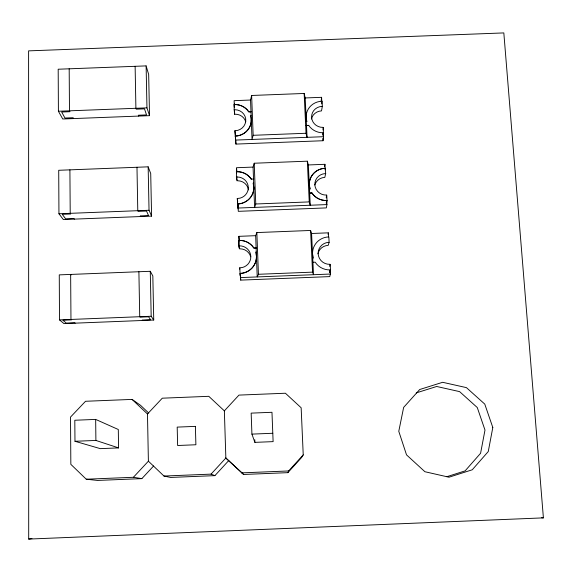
<?xml version="1.0" encoding="UTF-8"?>
<svg xmlns="http://www.w3.org/2000/svg" width="572" height="572" viewBox="0 0 572 572"><rect width="100%" height="100%" fill="white"/><g stroke="black" fill="none" stroke-linecap="round" stroke-linejoin="round"><path stroke-width="0.86" d="M306.306 121.514L306.857 121.414M251.423 111.704L248.777 111.805A16.481 15.78 -4.3 0 0 234.263 104.497L234.17 109.781L234.799 109.717A10.99 10.518 -4.3 0 1 245.695 118.79A10.99 10.518 -4.3 0 1 237.673 130.387L234.906 130.731L235.957 144.087L323.016 140.733L323.552 136.701L323.352 132.74A16.466 15.759 5 0 1 308.701 125.382L306.041 125.397M309.488 189.053L310.045 188.967L309.302 184.956A16.66 16.116 7.2 0 1 325.139 168.239L325.683 173.573L324.825 177.377A10.975 10.625 7.2 0 0 314.807 184.97M321.164 101.029L321.593 97.326L305.198 97.948L304.154 93.465L251.637 95.474L250.536 100.036L252.03 139.454L253.153 135.299L251.637 95.474M321.75 103.868L321.793 101.151M253.825 187.108A16.667 16.145 -5.5 0 1 237.737 203.932L238.317 211.333L326.355 207.901L326.934 204.583L326.734 200.536A16.66 16.116 7.2 0 1 311.912 193.007L309.338 193.036M322.072 101.137L322.329 106.363L321.521 110.896A10.854 10.396 5.1 0 0 311.44 118.983M323.044 129.951L323.101 127.384A10.982 10.503 5 0 1 311.611 117.303A10.982 10.503 5 0 1 322.057 106.378L322.329 106.363M323.037 135.185L323.352 132.74M323.309 135.171L323.38 127.37M324.596 166.552L324.932 164.307L308.351 164.95L307.336 161.182L254.218 163.234L253.074 167.088L254.597 207.4L255.763 203.989L254.218 163.234M325.182 169.784L325.418 168.225M326.276 197.905L326.476 195.066A11.104 10.746 7.2 0 1 314.85 184.756A11.104 10.746 7.2 0 1 325.404 173.588L325.683 173.573M326.305 203.053L326.734 200.536M326.755 195.059L327.027 200.457L326.419 203.947L326.333 202.166M328.042 234.334L328.342 232.833L311.576 233.49L310.582 230.466L256.849 232.568L255.663 235.678L257.221 276.927L258.437 274.281L256.849 232.568M328.843 236.858L329.115 242.328L328.206 245.359A11.104 10.868 11.6 0 0 317.903 253.818M329.722 266.395L329.93 264.321A11.24 10.99 11.5 0 1 318.161 253.768A11.24 10.99 11.5 0 1 328.836 242.335L329.115 242.328M329.722 271.85L330.194 269.891A16.853 16.481 11.5 0 1 315.193 262.19L312.591 262.241M330.208 264.307L330.487 269.834L329.837 272.544L329.758 270.985M330.194 269.891L330.394 274.038L329.772 276.605L240.726 280.116L240.183 273.445A16.86 16.517 -8 0 0 256.435 256.177M243.629 474.467L225.854 458.029L243.629 474.467L287.859 472.658L288.645 470.956L303.231 454.883L301.151 407.772L285.414 393.236L238.967 395.102L224.36 410.868L225.854 458.029L211.061 474.124L163.978 476.047L148.391 461.182L147.476 413.971L162.291 398.191L208.787 396.317L224.36 410.868M303.231 454.883L301.573 457.536L287.859 472.658M163.978 476.047L170.628 477.441L214.9 475.639L228.8 460.503M148.727 413.063L140.526 405.312L132.075 399.406L85.528 401.279L70.513 417.081L70.842 464.342L86.258 479.214L97.547 480.43L141.863 478.621L153.603 465.994M86.258 479.214L133.39 477.291L148.391 461.182M446.875 476.69L465.122 470.87L480.587 453.274L484.992 430.072L477.277 407.536L459.595 391.62L436.679 386.479L416.259 392.9M28.7 539.081L543.4 517.867L503.825 32.919L28.6 50.872L28.7 539.081L31.975 538.552M258.437 274.281L312.541 272.143L313.52 274.703L311.576 233.49M240.326 277.592L330.394 274.038M59.502 319.898L151.18 316.259L153.739 320.034L63.957 323.602L59.502 319.898L59.266 274.875L150.272 271.292L152.831 275.961L153.739 320.034M95.667 419.412L74.81 420.248L74.975 441.284L100.293 448.641L118.568 447.897L118.304 429.5L95.667 419.412L95.896 440.44L118.568 447.897M74.975 441.284L95.896 440.44M251.923 434.112L254.883 442.363L273.123 441.627L271.972 412.29L251.165 413.127L251.923 434.112L272.794 433.269M241.62 472.872L288.645 470.956M146.117 65.894L58.187 69.226L58.408 111.247L62.734 118.99L149.521 115.666L148.67 74.474L146.117 65.894L146.961 107.865L149.521 115.666M250.536 100.036L234.134 100.665L234.27 104.583A16.474 15.78 -4.3 0 1 248.784 111.89L250.986 111.805M58.408 111.247L146.961 107.865M234.17 109.781L234.649 114.264L235.264 114.207A10.861 10.403 -4.3 0 1 245.76 121.829M251.129 115.737L250.586 115.673L251.28 119.677A16.474 15.78 -4.3 0 1 235.371 136.122L235.514 140.083L323.552 136.701M306.492 125.461L308.701 125.382M235.092 136.05L235.364 136.036A16.481 15.78 -4.3 0 0 251.272 119.591M253.153 135.299L306.02 133.269L307.057 137.337L305.198 97.948M148.155 166.831L58.716 170.284L58.945 213.764L63.335 219.555L151.594 216.116L150.715 173.523L148.155 166.831L149.035 210.26L151.594 216.116M253.074 167.088L236.479 167.725L236.622 171.736A16.667 16.138 -5.5 0 1 251.301 179.208L251.294 179.136A16.667 16.145 -5.5 0 0 236.615 171.664C236.694 173.509 235.607 179.679 237.602 180.759A10.982 10.639 -5.5 0 1 248.498 189.918M236.522 177.07L237.158 177.005A11.111 10.761 -5.5 0 1 240.068 198.148L237.273 198.498L237.909 207.393L237.823 205.091M251.294 179.136L253.832 179.043M253.682 183.147L253.131 183.169L253.832 187.18A16.667 16.138 -5.5 0 1 237.752 203.997L238.231 208.923M309.674 193.093L311.912 193.007M327.027 200.457L326.748 200.465A16.66 16.116 7.2 0 1 311.919 192.936M255.763 203.989L309.245 201.902L310.246 205.234L308.351 164.95M58.945 213.764L149.035 210.26M237.895 208.051L326.934 204.583M256.127 247.991L253.875 248.084A16.86 16.509 -8 0 0 239.024 240.433L238.882 236.336L255.663 235.678M250.729 256.799A11.111 10.882 -8.1 0 0 239.997 248.827C237.945 247.962 239.103 241.992 239.017 240.376A16.86 16.517 -8 0 1 253.875 248.026L256.442 247.919M238.932 245.903L239.575 245.846A11.24 11.011 -8 0 1 242.528 267.474L239.697 267.832L240.311 276.076L240.226 273.716M256.285 252.109L255.727 252.073L256.442 256.235A16.86 16.509 -8 0 1 240.183 273.445L240.583 276.011M312.741 258.151L313.299 258.072L312.555 253.968A16.853 16.481 11.5 0 1 328.55 236.93L328.342 232.833M541.627 517.746L543.4 517.867M133.39 477.291L141.863 478.621M211.061 474.124L214.9 475.639M75.182 323.159L74.725 322.751L66.281 323.087L62.863 320.206L71.443 319.862L70.964 319.441L70.649 274.424L71.121 274.946M132.075 399.406L147.476 413.971M142.521 320.484L142.214 320.07L150.65 319.734L148.613 316.802L140.04 317.138L139.725 316.716L138.896 271.743M74.374 219.126L73.917 218.497L65.623 218.819L62.255 214.307L70.685 213.985L70.213 213.327L69.906 169.848M73.588 118.568L73.137 117.725L64.979 118.039L61.662 112.019L69.948 111.697L69.484 110.825L69.183 68.812M140.569 216.545L140.262 215.909L148.556 215.587L146.518 211.032L138.095 211.354L137.78 210.696L136.98 167.26M138.681 116.08L138.374 115.229L146.525 114.915L144.494 108.852L136.215 109.166L135.9 108.287L135.128 66.309M306.127 117.489L306.849 121.5M310.038 189.032L309.295 185.028A16.66 16.116 7.2 0 1 325.125 168.311L324.932 164.307M239.697 267.832L239.904 269.197M238.738 240.383L239.361 248.892M238.882 236.336L239.353 240.926M237.273 198.498L237.716 202.016M236.336 171.671L236.515 173.216M236.565 168.468L236.915 171.436M234.906 130.731L235.371 134.985M235.371 136.122L235.957 144.087M233.984 104.504L234.27 107.214M234.406 103.31L234.591 105.069M321.593 97.326L321.786 101.237A16.466 15.759 5 0 0 306.12 117.575M322.908 133.405L322.994 135.142M322.901 138.381L323.016 140.733M304.154 93.465L306.02 133.269M307.336 161.182L309.245 201.902M310.582 230.466L312.541 272.143M254.79 439.739L254.883 442.363M240.669 278.478L240.726 280.116M234.491 109.917L234.649 114.264M235.492 138.495L235.557 140.247M236.822 176.376L236.972 180.816M150.272 271.292L151.18 316.259M492.807 427.484L488.266 451.544L472.243 469.791L449.02 477.205L424.917 471.728L406.528 454.876L398.777 431.302L403.646 407.393L419.712 389.511L442.649 382.296L466.423 387.623L484.777 404.118L492.807 427.484M195.395 426.376L177.191 427.112L177.635 445.502L195.889 444.759L195.395 426.376"/></g></svg>
